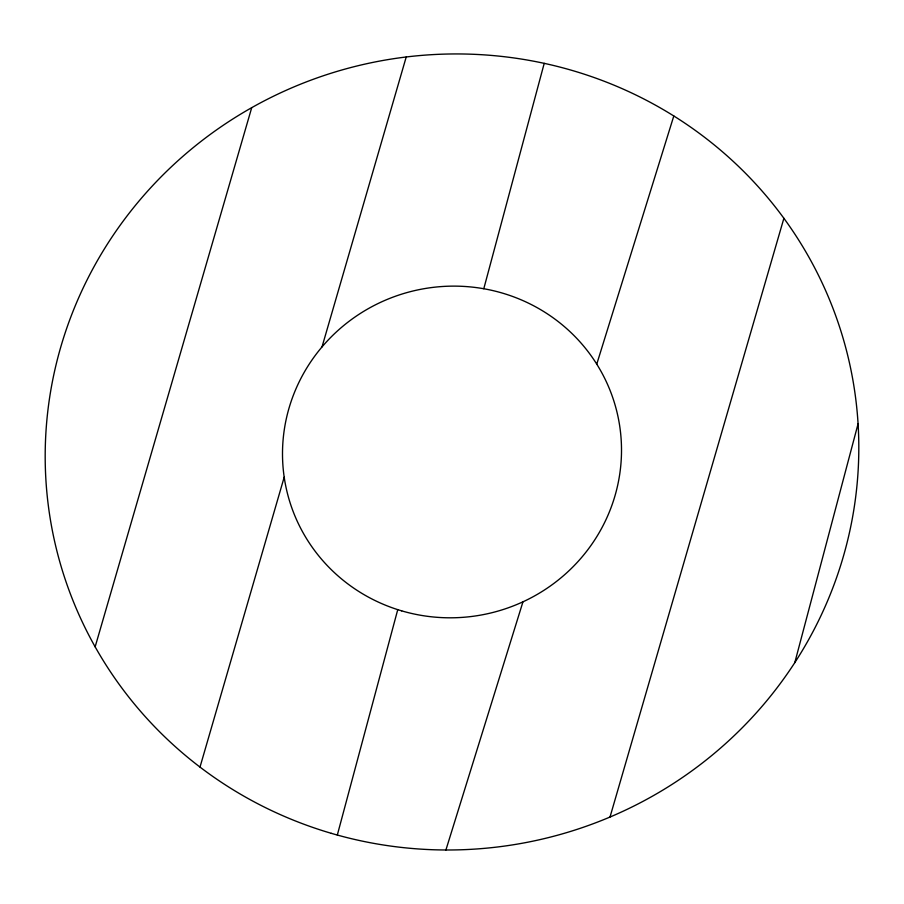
<?xml version="1.0" encoding="UTF-8"?>
<svg xmlns="http://www.w3.org/2000/svg" width="904" height="904" viewBox="0 0 904 904"><rect width="100%" height="100%" fill="white"/><g stroke="black" fill="none" stroke-linecap="round" stroke-linejoin="round"><path stroke-width="1.36" d="M794.785 662.677L858.077 423.818M337.316 835.047L397.749 609.658M483.787 288.738L544.219 63.348M95.146 646.846L251.719 107.655M199.999 767.089L284.195 477.176M322.027 346.887L406.224 56.975M610.008 817.046L783.892 218.282M445.909 849.986L522.964 601.815M596.753 364.142L673.808 115.972M401.681 610.855A169.715 165.624 -13.2 0 0 617.342 413.67A169.715 165.624 -13.2 0 0 336.989 331.372A169.715 165.624 -13.2 0 0 401.681 610.855M331.226 833.307A407.32 397.511 -13.2 0 0 848.811 360.063A407.32 397.511 -13.2 0 0 175.964 162.528A407.32 397.511 -13.2 0 0 331.226 833.307"/></g></svg>
